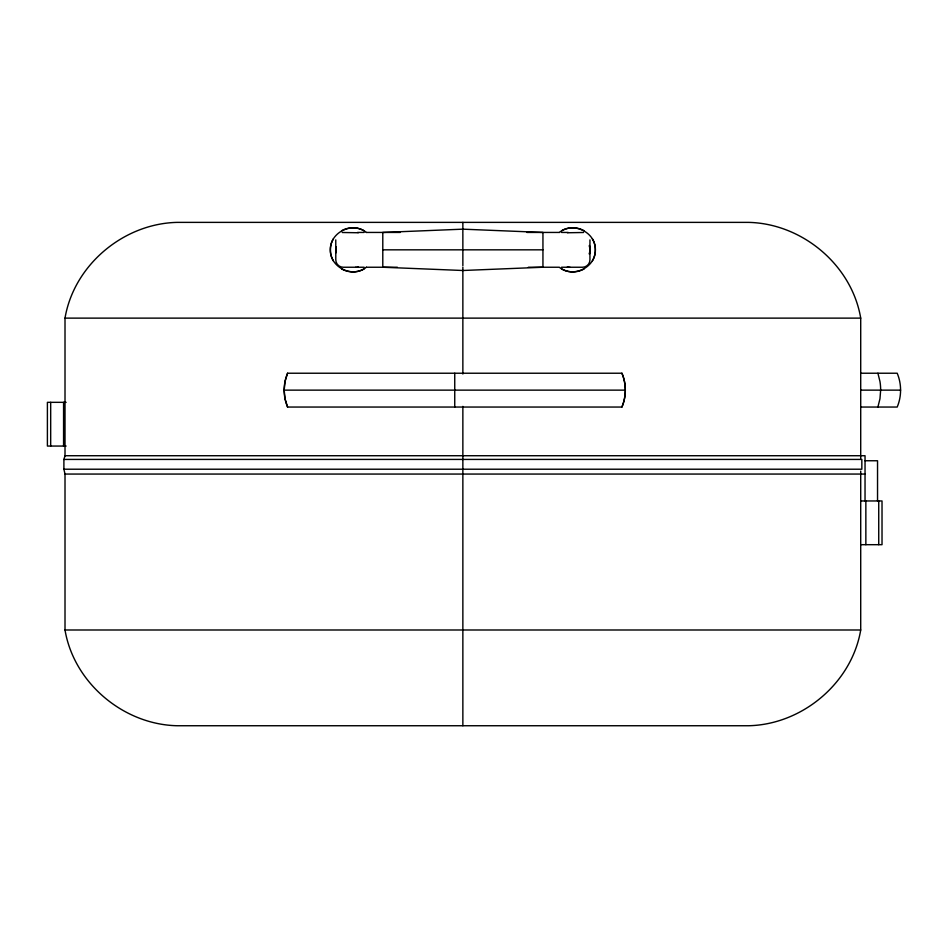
<?xml version="1.0" encoding="UTF-8"?>
<svg xmlns="http://www.w3.org/2000/svg" width="948" height="948" viewBox="0 0 948 948"><rect width="100%" height="100%" fill="white"/><g stroke="black" fill="none" stroke-linecap="round" stroke-linejoin="round"><path stroke-width="1.42" d="M284.175 390.138L285.028 381.511L287.576 373.228L621.912 373.228C626.427 383.904 626.427 396.359 621.912 407.048L287.576 407.048L285.028 398.752L284.175 390.138L625.325 390.138M860.713 373.228L897.187 373.228C901.702 383.904 901.702 396.359 897.187 407.048L860.713 407.048M65.009 456.403L65.009 318.125C73.991 264.954 123.596 223.515 177.217 222.377L748.517 222.377C802.138 223.515 851.742 264.954 860.713 318.125L860.713 458.548M860.713 471.109L860.713 629.993C851.742 683.153 802.138 724.592 748.517 725.741L177.217 725.741C123.596 724.592 73.991 683.153 65.009 629.993L65.009 474.059L63.895 469.213L63.895 459.425L65.009 455.727L865.038 455.727L865.038 500.959M877.907 407.048L879.969 398.752L880.656 390.138A36.344 24.233 -90 0 0 879.969 381.511L877.907 373.228M366.39 232.485C352.988 221.062 329.797 232.153 330.378 249.834C329.797 267.526 352.988 278.617 366.39 267.182M528.38 267.241L559.308 267.241C572.793 278.546 595.913 267.561 595.356 249.834C595.937 232.153 572.746 221.062 559.344 232.485M567.402 232.758L583.518 232.497M355.879 267.123L358.332 266.803M342.216 232.497L358.332 232.758M357.503 232.438L364.186 232.438M366.426 232.438L400.257 232.438M526.934 232.438L559.308 232.438M561.512 232.438L568.231 232.438M382.791 249.834L542.943 249.834M355.879 267.241L343.176 267.241A7.43 7.43 0 0 1 335.793 259.788L335.77 239.891M357.503 267.241L364.186 267.241M366.426 267.241L397.342 267.241M561.512 267.241L568.231 267.241M569.855 267.241L582.558 267.241A7.43 7.43 0 0 0 589.94 259.788L589.952 239.891M65.009 318.125L860.713 318.125M860.713 390.138L900.6 390.138M66.135 402.331L47.4 402.331L47.4 446.058L66.135 446.058M63.895 459.425L861.839 459.425L861.839 469.213L63.895 469.213M865.038 460.752L877.54 460.752L877.54 500.959M65.009 474.059L865.038 474.059M860.713 500.959L882.019 500.959L882.019 544.685L860.713 544.685M65.009 629.993L860.713 629.993M567.402 266.803L569.855 267.123M878.737 500.959L878.737 544.685M865.856 500.959L865.856 544.685M462.861 222.377L462.861 232.485M462.861 233.433L462.861 265.701M462.861 267.194L462.861 374.022M462.861 406.384L462.861 725.741M454.744 373.228L454.744 407.048M63.575 402.331L63.575 446.058M50.682 402.331L50.682 446.058M341.6 230.731A22.799 22.799 0 0 1 364.056 230.731M333.376 260.866A21.733 21.733 0 0 1 333.376 238.813M364.056 268.936A22.799 22.799 0 0 1 341.6 268.936M561.678 230.731A22.799 22.799 0 0 1 584.134 230.731M592.358 238.813A21.733 21.733 0 0 1 592.358 260.866M584.134 268.936A22.799 22.799 0 0 1 561.678 268.936M287.576 407.048A43.691 43.691 0 0 1 287.576 373.192M621.912 373.192A43.691 43.691 0 0 1 621.912 407.048M336.161 246.942L336.161 252.725A16.495 16.495 0 0 1 336.03 246.918M589.952 249.834L589.372 254.171A16.495 16.495 0 0 0 589.383 245.496L589.952 249.834M462.861 229.167L382.791 232.438L382.791 267.241L462.861 270.5L542.943 267.241L542.943 232.438L462.861 229.167"/></g></svg>
